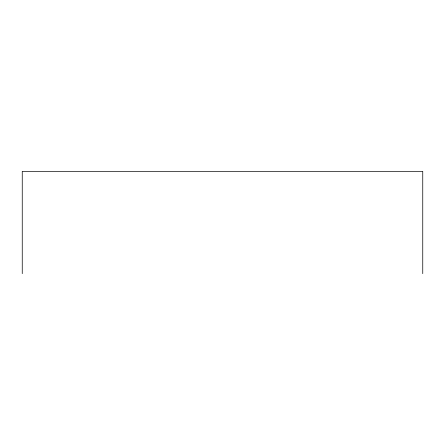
<?xml version="1.0" encoding="UTF-8"?>
<svg xmlns="http://www.w3.org/2000/svg" width="445" height="445" viewBox="0 0 445 445"><rect width="100%" height="100%" fill="white"/><g stroke="black" fill="none" stroke-linecap="round" stroke-linejoin="round"><path stroke-width="0.67" d="M422.75 273.653L422.75 171.347L22.25 171.347L22.25 273.653"/></g></svg>
